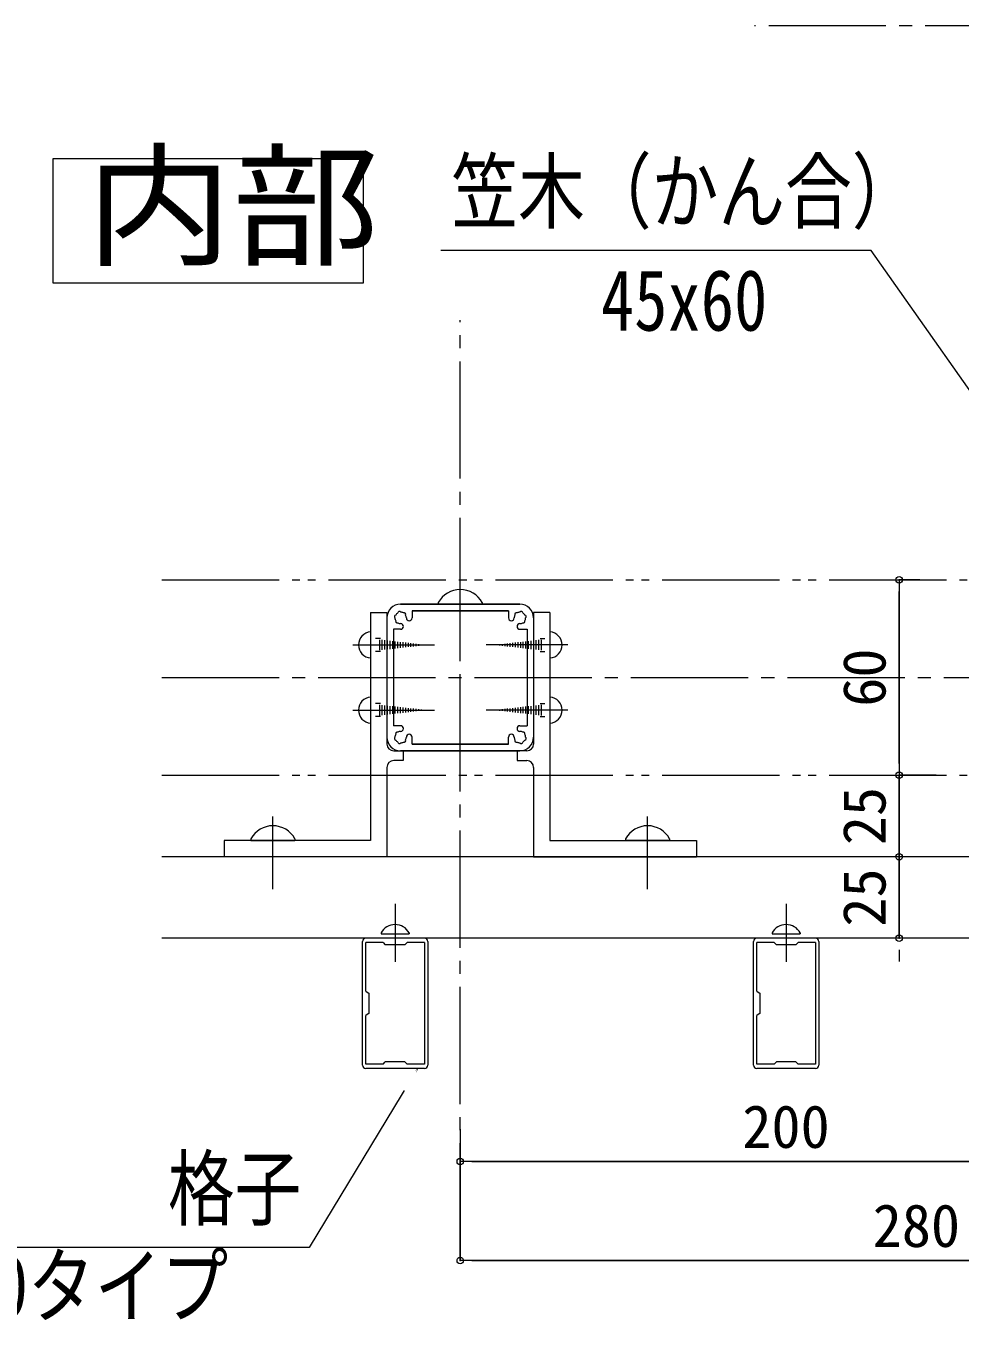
# Model space of a CAD drawing. Units: millimetres at full size. Extents: x -1601 to 1601, y -1131 to 1131.
# Drawn here: x 310.7 to 597.4, y 237.1 to 634.3 of the extents above; entities that cross this region are included whole.
import ezdxf
from ezdxf.enums import TextEntityAlignment as Align

# ---------------------------------------------------------------- set-up
doc = ezdxf.new("R2010")
doc.units = ezdxf.units.MM
doc.header["$LTSCALE"] = 4
doc.header["$PDMODE"] = 32
doc.header["$PDSIZE"] = 2
doc.linetypes.add('CHAIN2', pattern=[12, 9, -1, 1, -1])
doc.linetypes.add('DOUBLE_CHAIN2', pattern=[12.8, 9, -1, 0.6, -0.6, 0.6, -1])
for name, color, linetype, lineweight in [('0-0_0', 7, 'Continuous', 18), ('0-2_1手摺寸法', 3, 'Continuous', 18), ('0-5_2躯体線', 4, 'Continuous', 9), ('0-7_3中心線', 2, 'CHAIN2', 18), ('0-8_41ｱﾙﾐ', 6, 'Continuous', 18), ('0-A_4アルミ', 6, 'Continuous', 18), ('1-1_P4-12', 7, 'Continuous', 18)]:
    doc.layers.add(name, color=color, linetype=linetype, lineweight=lineweight)
doc.styles.add('ＭＳ ゴシック', font='')
doc.styles.get('ＭＳ ゴシック').set_extended_font_data('MS Gothic')

msp = doc.modelspace()

# ---------------------------------------------------------------- linework, layer by layer
at = {"layer": '0-0_0'}
for points in [[(614.718, 501.981), (570.094, 565.393), (437.989, 565.393)], [(430.854, 314.345), (397.54, 259.406), (257.166, 259.406)]]:
    msp.add_lwpolyline(points, dxfattribs=at)
at = {"layer": '0-2_1手摺寸法'}
for p, q in [((584.994, 464.345), (578.663, 464.345)), ((578.663, 464.345), (578.663, 404.345)), ((578.663, 407.945), (578.663, 460.745)), ((578.663, 407.945), (578.663, 411.545)), ((584.994, 404.345), (578.663, 404.345)), ((589.963, 404.345), (578.663, 404.345)), ((578.663, 379.345), (578.663, 404.345)), ((578.663, 404.345), (578.663, 379.345)), ((578.663, 382.945), (578.663, 386.545)), ((698.96, 379.345), (352.351, 379.345)), ((589.963, 379.345), (578.663, 379.345)), ((578.663, 379.345), (578.663, 354.345)), ((589.963, 379.345), (578.663, 379.345)), ((578.663, 354.345), (578.663, 379.345)), ((578.663, 375.745), (578.663, 372.145)), ((723.96, 354.345), (352.351, 354.345)), ((589.963, 354.345), (578.663, 354.345)), ((578.663, 350.745), (578.663, 347.145)), ((443.96, 295.729), (443.96, 255.38)), ((443.96, 295.729), (443.96, 285.783)), ((643.96, 285.783), (443.96, 285.783)), ((447.56, 285.783), (640.36, 285.783)), ((723.96, 255.38), (443.96, 255.38)), ((447.56, 255.38), (720.36, 255.38))]:
    msp.add_line(p, q, dxfattribs=at)
for p in [(578.663, 464.345), (578.663, 404.345), (578.663, 379.345), (578.663, 354.345), (443.96, 285.783), (443.96, 255.38)]:
    msp.add_point(p, dxfattribs=at)
at = {"layer": '0-5_2躯体線'}
for p, q in [((443.96, 441.905), (443.96, 464.162)), ((437.21, 457.345), (437.21, 456.845)), ((437.21, 456.845), (450.71, 456.845)), ((450.71, 457.345), (450.71, 456.845)), ((419.46, 446.345), (417.96, 446.345)), ((419.123, 445.963), (419.123, 442.727)), ((419.923, 445.873), (419.923, 442.817)), ((420.723, 445.784), (420.723, 442.907)), ((421.523, 445.694), (421.523, 442.997)), ((422.323, 445.604), (422.323, 443.087)), ((423.123, 445.514), (423.123, 443.177)), ((423.923, 445.424), (423.923, 443.266)), ((424.723, 445.334), (424.723, 443.356)), ((425.523, 445.244), (425.523, 443.446)), ((426.323, 445.154), (426.323, 443.536)), ((427.123, 445.064), (427.123, 443.626)), ((427.923, 444.974), (427.923, 443.716)), ((459.998, 444.974), (459.998, 443.716)), ((460.798, 445.064), (460.798, 443.626)), ((461.598, 445.154), (461.598, 443.536)), ((462.398, 445.244), (462.398, 443.446)), ((463.198, 445.334), (463.198, 443.356)), ((463.998, 445.424), (463.998, 443.266)), ((464.798, 445.514), (464.798, 443.177)), ((465.598, 445.604), (465.598, 443.087)), ((466.398, 445.694), (466.398, 442.997)), ((467.198, 445.784), (467.198, 442.907)), ((467.998, 445.873), (467.998, 442.817)), ((468.46, 446.345), (469.96, 446.345)), ((468.798, 445.963), (468.798, 442.727)), ((416.46, 444.345), (436.004, 444.345)), ((419.46, 442.345), (417.96, 442.345)), ((428.723, 444.884), (428.723, 443.806)), ((429.523, 444.795), (429.523, 443.896)), ((430.323, 444.705), (430.323, 443.986)), ((431.123, 444.615), (431.123, 444.076)), ((431.923, 444.525), (431.923, 444.166)), ((432.723, 444.435), (432.723, 444.255)), ((471.46, 444.345), (451.916, 444.345)), ((455.198, 444.435), (455.198, 444.255)), ((455.998, 444.525), (455.998, 444.166)), ((456.798, 444.615), (456.798, 444.076)), ((457.598, 444.705), (457.598, 443.986)), ((458.398, 444.795), (458.398, 443.896)), ((459.198, 444.884), (459.198, 443.806)), ((468.46, 442.345), (469.96, 442.345)), ((419.46, 426.345), (417.96, 426.345)), ((419.123, 425.963), (419.123, 422.727)), ((419.923, 425.873), (419.923, 422.817)), ((420.723, 425.784), (420.723, 422.907)), ((421.523, 425.694), (421.523, 422.997)), ((422.323, 425.604), (422.323, 423.087)), ((423.123, 425.514), (423.123, 423.177)), ((423.923, 425.424), (423.923, 423.266)), ((424.723, 425.334), (424.723, 423.356)), ((425.523, 425.244), (425.523, 423.446)), ((426.323, 425.154), (426.323, 423.536)), ((427.123, 425.064), (427.123, 423.626)), ((460.798, 425.064), (460.798, 423.626)), ((461.598, 425.154), (461.598, 423.536)), ((462.398, 425.244), (462.398, 423.446)), ((463.198, 425.334), (463.198, 423.356)), ((463.998, 425.424), (463.998, 423.266)), ((464.798, 425.514), (464.798, 423.177)), ((465.598, 425.604), (465.598, 423.087)), ((466.398, 425.694), (466.398, 422.997)), ((467.198, 425.784), (467.198, 422.907)), ((467.998, 425.873), (467.998, 422.817)), ((468.46, 426.345), (469.96, 426.345)), ((468.798, 425.963), (468.798, 422.727)), ((416.46, 424.345), (436.004, 424.345)), ((419.46, 422.345), (417.96, 422.345)), ((427.923, 424.974), (427.923, 423.716)), ((428.723, 424.884), (428.723, 423.806)), ((429.523, 424.795), (429.523, 423.896)), ((430.323, 424.705), (430.323, 423.986)), ((431.123, 424.615), (431.123, 424.076)), ((431.923, 424.525), (431.923, 424.166)), ((432.723, 424.435), (432.723, 424.255)), ((471.46, 424.345), (451.916, 424.345)), ((455.198, 424.435), (455.198, 424.255)), ((455.998, 424.525), (455.998, 424.166)), ((456.798, 424.615), (456.798, 424.076)), ((457.598, 424.705), (457.598, 423.986)), ((458.398, 424.795), (458.398, 423.896)), ((459.198, 424.884), (459.198, 423.806)), ((459.998, 424.974), (459.998, 423.716)), ((468.46, 422.345), (469.96, 422.345)), ((386.46, 369.405), (386.46, 391.662)), ((501.46, 369.405), (501.46, 391.662)), ((379.71, 384.845), (379.71, 384.345)), ((379.71, 384.345), (393.21, 384.345)), ((393.21, 384.845), (393.21, 384.345)), ((494.71, 384.845), (494.71, 384.345)), ((508.21, 384.345), (494.71, 384.345)), ((508.21, 384.845), (508.21, 384.345)), ((423.96, 364.898), (423.96, 347.092)), ((543.96, 364.898), (543.96, 347.092)), ((419.64, 355.965), (419.64, 355.645)), ((419.64, 355.645), (428.28, 355.645)), ((428.28, 355.965), (428.28, 355.645)), ((539.64, 355.965), (539.64, 355.645)), ((539.64, 355.645), (548.28, 355.645)), ((548.28, 355.965), (548.28, 355.645))]:
    msp.add_line(p, q, dxfattribs=at)
for centre, radius, start, end in [((443.96, 453.65), 7.695, 28.699, 151.301), ((416.729, 444.345), 4.009, 93.839, 266.161), ((471.192, 444.345), 4.009, 273.839, 86.161), ((416.729, 424.345), 4.009, 93.839, 266.161), ((471.192, 424.345), 4.009, 273.839, 86.161), ((386.46, 381.15), 7.695, 28.699, 151.301), ((501.46, 381.15), 7.695, 28.699, 151.301), ((423.96, 353.6), 4.925, 28.699, 151.301), ((543.96, 353.6), 4.925, 28.699, 151.301)]:
    msp.add_arc(centre, radius, start, end, dxfattribs=at)
at = {"layer": '0-7_3中心線'}
for p, q in [((814.605, 634.345), (534.244, 634.345)), ((443.96, 255.38), (443.96, 544.061)), ((352.351, 434.345), (695.232, 434.345))]:
    msp.add_line(p, q, dxfattribs=at)
at = {"layer": '0-7_3中心線', "linetype": 'DOUBLE_CHAIN2'}
for p, q in [((352.351, 464.345), (599.818, 464.345)), ((352.351, 404.345), (659.818, 404.345))]:
    msp.add_line(p, q, dxfattribs=at)
at = {"layer": '0-8_41ｱﾙﾐ'}
for p, q in [((425.66, 456.845), (462.26, 456.845)), ((462.26, 456.845), (425.66, 456.845)), ((421.46, 454.345), (421.46, 413.936)), ((429.16, 454.845), (458.76, 454.845)), ((429.16, 454.845), (429.16, 452.645)), ((458.76, 454.845), (429.16, 454.845)), ((429.16, 454.845), (429.16, 452.645)), ((458.76, 454.845), (458.76, 452.645)), ((458.76, 454.845), (458.76, 452.645)), ((466.46, 454.345), (466.46, 413.936)), ((421.46, 452.645), (421.46, 416.045)), ((421.46, 452.645), (421.46, 416.045)), ((425.66, 449.145), (423.46, 449.145)), ((423.46, 449.145), (423.46, 419.545)), ((423.46, 449.145), (423.46, 419.545)), ((425.66, 449.145), (423.46, 449.145)), ((462.26, 449.145), (464.46, 449.145)), ((462.26, 449.145), (464.46, 449.145)), ((464.46, 449.145), (464.46, 419.545)), ((464.46, 449.145), (464.46, 419.545)), ((466.46, 452.645), (466.46, 416.045)), ((466.46, 452.645), (466.46, 416.045)), ((425.66, 419.545), (423.46, 419.545)), ((425.66, 419.545), (423.46, 419.545)), ((462.26, 419.545), (464.46, 419.545)), ((462.26, 419.545), (464.46, 419.545)), ((429.16, 413.845), (429.16, 416.045)), ((458.76, 413.845), (458.76, 416.045)), ((425.66, 411.845), (462.26, 411.845)), ((462.26, 411.845), (425.66, 411.845)), ((432.96, 354.345), (414.96, 354.345)), ((552.96, 354.345), (534.96, 354.345)), ((413.96, 315.345), (413.96, 353.345)), ((414.96, 338.045), (414.96, 353.045)), ((420.26, 353.045), (414.96, 353.045)), ((420.26, 353.045), (420.96, 352.345)), ((426.96, 352.345), (420.96, 352.345)), ((426.96, 352.345), (427.66, 353.045)), ((432.96, 353.045), (427.66, 353.045)), ((432.96, 353.045), (432.96, 315.645)), ((433.96, 353.345), (433.96, 315.345)), ((533.96, 315.345), (533.96, 353.345)), ((534.96, 338.045), (534.96, 353.045)), ((540.26, 353.045), (534.96, 353.045)), ((540.26, 353.045), (540.96, 352.345)), ((546.96, 352.345), (540.96, 352.345)), ((546.96, 352.345), (547.66, 353.045)), ((552.96, 353.045), (547.66, 353.045)), ((552.96, 353.045), (552.96, 315.645)), ((553.96, 353.345), (553.96, 315.345)), ((414.96, 338.045), (415.96, 337.345)), ((534.96, 338.045), (535.96, 337.345)), ((415.96, 331.345), (415.96, 337.345)), ((535.96, 331.345), (535.96, 337.345)), ((415.96, 331.345), (414.96, 330.645)), ((414.96, 315.645), (414.96, 330.645)), ((535.96, 331.345), (534.96, 330.645)), ((534.96, 315.645), (534.96, 330.645)), ((420.26, 315.645), (414.96, 315.645)), ((432.96, 314.345), (414.96, 314.345)), ((420.26, 315.645), (420.96, 316.345)), ((426.96, 316.345), (420.96, 316.345)), ((426.96, 316.345), (427.66, 315.645)), ((432.96, 315.645), (427.66, 315.645)), ((540.26, 315.645), (534.96, 315.645)), ((552.96, 314.345), (534.96, 314.345)), ((540.26, 315.645), (540.96, 316.345)), ((546.96, 316.345), (540.96, 316.345)), ((546.96, 316.345), (547.66, 315.645)), ((552.96, 315.645), (547.66, 315.645))]:
    msp.add_line(p, q, dxfattribs=at)
for points in [[(429.16, 413.845), (458.76, 413.845), (458.76, 416.045)], [(458.76, 413.845), (429.16, 413.845), (429.16, 416.045)], [(423.551, 411.845), (426.46, 411.845), (426.46, 408.845), (423.551, 408.845)], [(464.37, 411.845), (461.46, 411.845), (461.46, 408.845), (464.37, 408.845)], [(421.46, 406.755), (421.46, 379.345), (371.46, 379.345)], [(466.46, 406.755), (466.46, 379.345), (516.46, 379.345)]]:
    msp.add_lwpolyline(points, dxfattribs=at)
for centre, radius, start, end in [((425.66, 452.645), 4.2, 90, 180), ((425.66, 452.645), 4.2, 90, 180), ((462.26, 452.645), 4.2, 0, 90), ((462.26, 452.645), 4.2, 0, 90), ((424.211, 453.034), 0.5, 165, 232.976), ((424.211, 453.034), 0.5, 165, 232.976), ((424.211, 453.034), 0.5, 97.024, 165), ((424.211, 453.034), 0.5, 97.024, 165), ((425.66, 452.645), 1.75, 135, 149.641), ((425.66, 452.645), 1.75, 135, 149.641), ((425.66, 452.645), 1.75, 120.359, 135), ((425.66, 452.645), 1.75, 120.359, 135), ((425.272, 454.094), 0.5, 105, 172.976), ((425.272, 454.094), 0.5, 105, 172.976), ((425.272, 454.094), 0.5, 37.024, 105), ((425.272, 454.094), 0.5, 37.024, 105), ((425.66, 452.645), 1.75, 75, 89.641), ((425.66, 452.645), 1.75, 75, 89.641), ((425.66, 452.645), 1.75, 60.359, 75), ((425.66, 452.645), 1.75, 60.359, 75), ((426.721, 453.706), 0.5, 45, 112.976), ((426.721, 453.706), 0.5, 45, 112.976), ((426.721, 453.706), 0.5, 337.024, 45), ((426.721, 453.706), 0.5, 337.024, 45), ((425.66, 452.645), 1.75, 15, 29.641), ((425.66, 452.645), 1.75, 15, 29.641), ((425.66, 452.645), 1.75, 0.359, 15), ((425.66, 452.645), 1.75, 0.359, 15), ((462.26, 452.645), 1.75, 165, 179.641), ((462.26, 452.645), 1.75, 165, 179.641), ((462.26, 452.645), 1.75, 150.359, 165), ((462.26, 452.645), 1.75, 150.359, 165), ((461.2, 453.706), 0.5, 135, 202.976), ((461.2, 453.706), 0.5, 135, 202.976), ((461.2, 453.706), 0.5, 67.024, 135), ((461.2, 453.706), 0.5, 67.024, 135), ((462.26, 452.645), 1.75, 105, 119.641), ((462.26, 452.645), 1.75, 105, 119.641), ((462.26, 452.645), 1.75, 90.359, 105), ((462.26, 452.645), 1.75, 90.359, 105), ((462.648, 454.094), 0.5, 75, 142.976), ((462.648, 454.094), 0.5, 75, 142.976), ((462.648, 454.094), 0.5, 7.024, 75), ((462.648, 454.094), 0.5, 7.024, 75), ((462.26, 452.645), 1.75, 45, 59.641), ((462.26, 452.645), 1.75, 45, 59.641), ((462.26, 452.645), 1.75, 30.359, 45), ((462.26, 452.645), 1.75, 30.359, 45), ((463.709, 453.034), 0.5, 15, 82.976), ((463.709, 453.034), 0.5, 15, 82.976), ((463.709, 453.034), 0.5, 307.024, 15), ((463.709, 453.034), 0.5, 307.024, 15), ((425.66, 452.645), 1.75, 180.359, 195), ((425.66, 452.645), 1.75, 180.359, 195), ((425.66, 452.645), 1.75, 195, 209.641), ((425.66, 452.645), 1.75, 195, 209.641), ((424.6, 451.584), 0.5, 157.024, 225), ((424.6, 451.584), 0.5, 157.024, 225), ((424.6, 451.584), 0.5, 225, 292.976), ((424.6, 451.584), 0.5, 225, 292.976), ((425.66, 452.645), 1.75, 240.359, 255), ((425.66, 452.645), 1.75, 240.359, 255), ((425.66, 452.645), 1.75, 255, 270), ((425.66, 452.645), 1.75, 255, 270), ((425.66, 450.02), 0.875, 270, 90), ((425.66, 450.02), 0.875, 270, 90), ((428.285, 452.645), 0.875, 180, 0), ((428.285, 452.645), 0.875, 180, 0), ((459.635, 452.645), 0.875, 180, 0), ((459.635, 452.645), 0.875, 180, 0), ((462.26, 450.02), 0.875, 90, 270), ((462.26, 450.02), 0.875, 90, 270), ((462.26, 452.645), 1.75, 270, 285), ((462.26, 452.645), 1.75, 270, 285), ((462.26, 452.645), 1.75, 285, 299.641), ((462.26, 452.645), 1.75, 285, 299.641), ((463.321, 451.584), 0.5, 247.024, 315), ((463.321, 451.584), 0.5, 247.024, 315), ((463.321, 451.584), 0.5, 315, 22.976), ((463.321, 451.584), 0.5, 315, 22.976), ((462.26, 452.645), 1.75, 330.359, 345), ((462.26, 452.645), 1.75, 330.359, 345), ((462.26, 452.645), 1.75, 345, 359.641), ((462.26, 452.645), 1.75, 345, 359.641), ((424.6, 417.106), 0.5, 135, 202.976), ((424.6, 417.106), 0.5, 135, 202.976), ((424.6, 417.106), 0.5, 67.024, 135), ((424.6, 417.106), 0.5, 67.024, 135), ((425.66, 416.045), 1.75, 105, 119.641), ((425.66, 416.045), 1.75, 105, 119.641), ((425.66, 416.045), 1.75, 90, 105), ((425.66, 416.045), 1.75, 90, 105), ((425.66, 418.67), 0.875, 270, 90), ((425.66, 418.67), 0.875, 270, 90), ((462.26, 418.67), 0.875, 90, 270), ((462.26, 418.67), 0.875, 90, 270), ((462.26, 416.045), 1.75, 75, 90), ((462.26, 416.045), 1.75, 75, 90), ((462.26, 416.045), 1.75, 60.359, 75), ((462.26, 416.045), 1.75, 60.359, 75), ((463.321, 417.106), 0.5, 45, 112.976), ((463.321, 417.106), 0.5, 45, 112.976), ((463.321, 417.106), 0.5, 337.024, 45), ((463.321, 417.106), 0.5, 337.024, 45), ((425.66, 416.045), 4.2, 180, 270), ((425.66, 416.045), 4.2, 180, 270), ((423.551, 413.936), 2.09, 180, 270), ((424.211, 415.657), 0.5, 127.024, 195), ((424.211, 415.657), 0.5, 127.024, 195), ((424.211, 415.657), 0.5, 195, 262.976), ((424.211, 415.657), 0.5, 195, 262.976), ((425.66, 416.045), 1.75, 165, 179.641), ((425.66, 416.045), 1.75, 165, 179.641), ((425.66, 416.045), 1.75, 150.359, 165), ((425.66, 416.045), 1.75, 150.359, 165), ((425.66, 416.045), 1.75, 210.359, 225), ((425.66, 416.045), 1.75, 210.359, 225), ((425.66, 416.045), 1.75, 225, 239.641), ((425.66, 416.045), 1.75, 225, 239.641), ((425.272, 414.596), 0.5, 187.024, 255), ((425.272, 414.596), 0.5, 187.024, 255), ((425.272, 414.596), 0.5, 255, 322.976), ((425.272, 414.596), 0.5, 255, 322.976), ((425.66, 416.045), 1.75, 270.359, 285), ((425.66, 416.045), 1.75, 270.359, 285), ((425.66, 416.045), 1.75, 285, 299.641), ((425.66, 416.045), 1.75, 285, 299.641), ((426.721, 414.984), 0.5, 247.024, 315), ((426.721, 414.984), 0.5, 247.024, 315), ((426.721, 414.984), 0.5, 315, 22.976), ((426.721, 414.984), 0.5, 315, 22.976), ((425.66, 416.045), 1.75, 330.359, 345), ((425.66, 416.045), 1.75, 330.359, 345), ((425.66, 416.045), 1.75, 345, 359.641), ((425.66, 416.045), 1.75, 345, 359.641), ((428.285, 416.045), 0.875, 0, 180), ((428.285, 416.045), 0.875, 0, 180), ((459.635, 416.045), 0.875, 0, 180), ((459.635, 416.045), 0.875, 0, 180), ((462.26, 416.045), 1.75, 180.359, 195), ((462.26, 416.045), 1.75, 180.359, 195), ((462.26, 416.045), 1.75, 195, 209.641), ((462.26, 416.045), 1.75, 195, 209.641), ((461.2, 414.984), 0.5, 157.024, 225), ((461.2, 414.984), 0.5, 157.024, 225), ((461.2, 414.984), 0.5, 225, 292.976), ((461.2, 414.984), 0.5, 225, 292.976), ((462.26, 416.045), 1.75, 240.359, 255), ((462.26, 416.045), 1.75, 240.359, 255), ((462.26, 416.045), 1.75, 255, 269.641), ((462.26, 416.045), 1.75, 255, 269.641), ((462.648, 414.596), 0.5, 217.024, 285), ((462.648, 414.596), 0.5, 217.024, 285), ((462.26, 416.045), 4.2, 270, 0), ((462.26, 416.045), 4.2, 270, 0), ((462.648, 414.596), 0.5, 285, 352.976), ((462.648, 414.596), 0.5, 285, 352.976), ((462.26, 416.045), 1.75, 300.359, 315), ((462.26, 416.045), 1.75, 300.359, 315), ((462.26, 416.045), 1.75, 315, 329.641), ((462.26, 416.045), 1.75, 315, 329.641), ((463.709, 415.657), 0.5, 277.024, 345), ((463.709, 415.657), 0.5, 277.024, 345), ((462.26, 416.045), 1.75, 15, 29.641), ((462.26, 416.045), 1.75, 15, 29.641), ((462.26, 416.045), 1.75, 0.359, 15), ((462.26, 416.045), 1.75, 0.359, 15), ((463.709, 415.657), 0.5, 345, 52.976), ((463.709, 415.657), 0.5, 345, 52.976), ((464.37, 413.936), 2.09, 270, 0), ((423.551, 406.755), 2.09, 90, 180), ((464.37, 406.755), 2.09, 0, 90), ((414.96, 353.345), 1, 90, 180), ((432.96, 353.345), 1, 0, 90), ((534.96, 353.345), 1, 90, 180), ((552.96, 353.345), 1, 0, 90), ((414.96, 315.345), 1, 180, 270), ((432.96, 315.345), 1, 270, 0), ((534.96, 315.345), 1, 180, 270), ((552.96, 315.345), 1, 270, 0)]:
    msp.add_arc(centre, radius, start, end, dxfattribs=at)
at = {"layer": '0-A_4アルミ'}
for p, q in [((416.46, 454.345), (421.46, 454.345)), ((416.46, 454.345), (416.46, 384.345)), ((471.46, 454.345), (466.46, 454.345)), ((471.46, 454.345), (471.46, 384.345)), ((410.96, 444.345), (425.96, 444.345)), ((476.96, 444.345), (461.96, 444.345)), ((410.96, 424.345), (425.96, 424.345)), ((476.96, 424.345), (461.96, 424.345)), ((371.46, 384.345), (371.46, 379.345)), ((416.46, 384.345), (371.46, 384.345)), ((471.46, 384.345), (516.46, 384.345)), ((516.46, 384.345), (516.46, 379.345))]:
    msp.add_line(p, q, dxfattribs=at)
at = {"layer": '1-1_P4-12'}
msp.add_line((318.935, 593.517), (318.935, 555.507), dxfattribs=at)
msp.add_lwpolyline([(318.935, 555.507), (414.26, 555.507), (414.26, 593.518), (318.935, 593.518)], dxfattribs=at)

# ---------------------------------------------------------------- texts
at = {"layer": '0-0_0', "style": 'ＭＳ ゴシック', "width": 0.8}
for s, p in [('笠木（かん合）', (441.231, 568.536)), ('45x60', (487.112, 535.182)), ('格子', (354.236, 262.548)), ('20x40タイプ', (260.201, 232.616))]:
    msp.add_text(s, height=18.77, dxfattribs=at).set_placement(p, align=Align.BOTTOM_LEFT)
at = {"layer": '0-2_1手摺寸法', "style": 'ＭＳ ゴシック'}
for s, p in [('60', (578.415, 425.385)), ('25', (578.415, 382.885)), ('25', (578.415, 357.885))]:
    msp.add_text(s, height=13.14, rotation=90, dxfattribs=at).set_placement(p, align=Align.BOTTOM_LEFT)
for s, p in [('200', (530.52, 286.031)), ('280', (570.52, 255.628))]:
    msp.add_text(s, height=13.14, dxfattribs=at).set_placement(p, align=Align.BOTTOM_LEFT)
at = {"layer": '1-1_P4-12', "style": 'ＭＳ ゴシック', "width": 1.1}
msp.add_text('内部', height=30.03, dxfattribs=at).set_placement((328.994, 555.044), align=Align.BOTTOM_LEFT)

# ---------------------------------------------------------------- next in the draw order: wipeouts: each hides what was drawn before it
msp.add_wipeout([(427.957, 306.888), (425.581, 308.329), (430.854, 314.345), (430.854, 314.345)])

doc.saveas('drawing.dxf')
